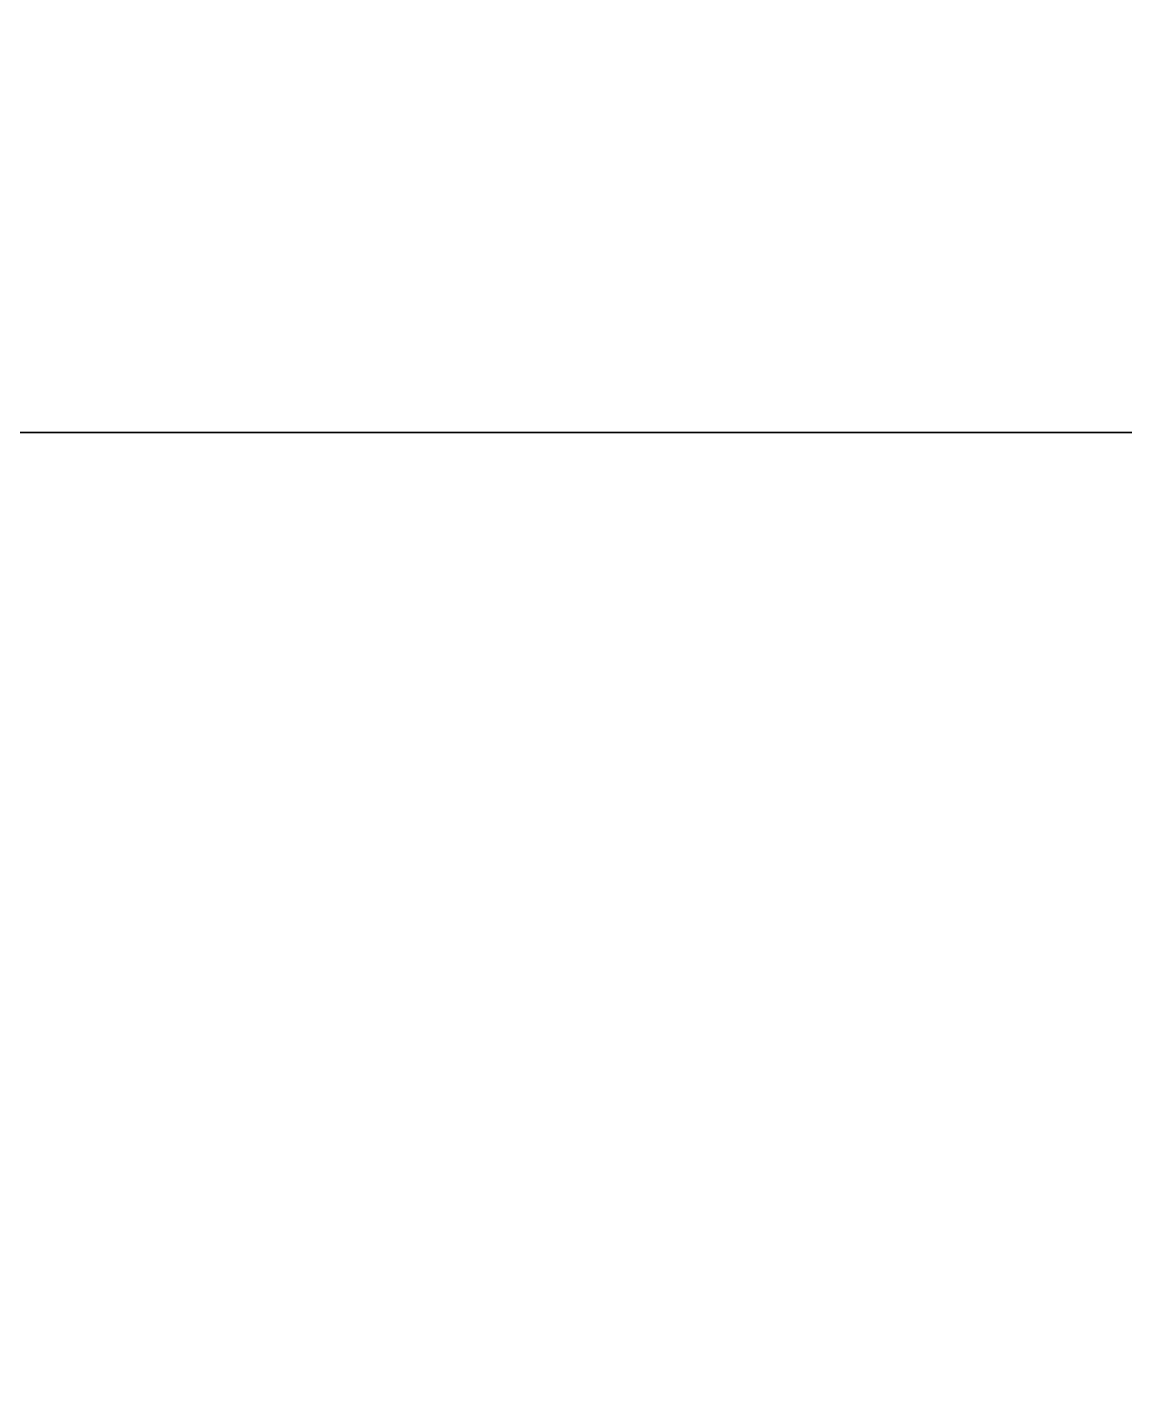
# Model space of a CAD drawing. Extents: x 11992 to 29481, y -6727 to 6811.
# Drawn here: x 24554.42 to 24580.25, y 2771.68 to 2803.69 of the extents above; entities that cross this region are included whole.
import ezdxf

# ---------------------------------------------------------------- set-up
doc = ezdxf.new("R2010")
doc.units = 0
doc.header["$MEASUREMENT"] = 0
doc.layers.get('0').update_dxf_attribs({"color": 8, "linetype": 'CONTINUOUS'})
doc.layers.add('zoylight 5回路', color=4, linetype='CONTINUOUS')

msp = doc.modelspace()

# ---------------------------------------------------------------- linework, layer by layer
for p, q in [((24300.973, 2794.157, -2436.429), (24580.77, 2794.157, -2436.429)), ((24557.437, 2794.157, -2436.229), (24534.103, 2794.157, -2436.229)), ((24534.103, 2794.157, -2436.229), (24580.769, 2794.157, -2436.229)), ((24557.437, 2794.157, -2428.429), (24534.103, 2794.157, -2428.429)), ((24534.103, 2794.157, -2428.429), (24580.769, 2794.157, -2428.429)), ((24534.436, 2794.157, -2426.429), (24580.769, 2794.157, -2426.429)), ((24557.603, 2794.157, -2426.429), (24534.437, 2794.157, -2426.429)), ((24552.12, 2794.157, -2043.614), (24560.04, 2794.157, -2043.275)), ((24553.065, 2794.157, -2336.131), (24554.629, 2794.157, -2330.194)), ((24554.841, 2794.157, -1564.433), (24553.222, 2794.157, -1564.405)), ((24553.327, 2794.157, -2116.138), (24555.614, 2794.157, -2116.167)), ((24555.752, 2794.157, -2126.165), (24553.477, 2794.157, -2126.137)), ((24554.136, 2794.157, -2116.086), (24555.293, 2794.157, -2116.101)), ((24556.245, 2794.157, -2291.551), (24554.205, 2794.157, -2291.475)), ((24554.629, 2794.157, -2330.194), (24555.921, 2794.157, -2324.006)), ((24556.461, 2794.157, -1564.46), (24554.841, 2794.157, -1564.433)), ((24555.293, 2794.157, -2116.101), (24556.449, 2794.157, -2116.116)), ((24555.614, 2794.157, -2116.167), (24557.902, 2794.157, -2116.192)), ((24558.026, 2794.157, -2126.191), (24555.752, 2794.157, -2126.165)), ((24555.921, 2794.157, -2324.006), (24556.936, 2794.157, -2317.561)), ((24558.286, 2794.157, -2291.621), (24556.245, 2794.157, -2291.551)), ((24556.449, 2794.157, -2116.116), (24557.606, 2794.157, -2116.131)), ((24558.081, 2794.157, -1564.485), (24556.461, 2794.157, -1564.46)), ((24556.936, 2794.157, -2317.561), (24557.669, 2794.157, -2310.853)), ((24580.77, 2794.157, -2436.229), (24557.437, 2794.157, -2436.229)), ((24580.77, 2794.157, -2428.429), (24557.437, 2794.157, -2428.429)), ((24580.77, 2794.157, -2426.429), (24557.603, 2794.157, -2426.429)), ((24557.606, 2794.157, -2116.131), (24558.763, 2794.157, -2116.144)), ((24557.669, 2794.157, -2310.853), (24558.115, 2794.157, -2303.878)), ((24557.902, 2794.157, -2116.192), (24560.189, 2794.157, -2116.216)), ((24560.301, 2794.157, -2126.214), (24558.026, 2794.157, -2126.191)), ((24559.701, 2794.157, -1564.508), (24558.081, 2794.157, -1564.485)), ((24558.115, 2794.157, -2303.878), (24558.27, 2794.157, -2296.631)), ((24558.27, 2794.159, -2292.731), (24558.273, 2794.159, -2292.69)), ((24558.273, 2794.159, -2296.172), (24558.27, 2794.159, -2296.131)), ((24558.27, 2794.159, -2296.631), (24558.272, 2794.159, -2296.604)), ((24558.27, 2794.157, -2292.131), (24558.273, 2794.157, -2292.172)), ((24562.17, 2794.157, -2291.32), (24558.27, 2794.157, -2291.619)), ((24558.27, 2794.157, -2296.131), (24558.27, 2794.157, -2292.731)), ((24558.27, 2794.157, -2292.131), (24558.27, 2794.157, -2291.619)), ((24558.27, 2794.157, -2291.619), (24558.286, 2794.157, -2291.621)), ((24558.272, 2794.159, -2296.604), (24558.278, 2794.159, -2296.578)), ((24558.273, 2794.159, -2292.69), (24558.281, 2794.159, -2292.651)), ((24558.281, 2794.159, -2296.211), (24558.273, 2794.159, -2296.172)), ((24558.273, 2794.157, -2292.172), (24558.281, 2794.157, -2292.211)), ((24558.278, 2794.159, -2296.578), (24558.286, 2794.159, -2296.553)), ((24558.281, 2794.159, -2292.651), (24558.294, 2794.159, -2292.614)), ((24558.294, 2794.159, -2296.248), (24558.281, 2794.159, -2296.211)), ((24558.281, 2794.157, -2292.211), (24558.294, 2794.157, -2292.248)), ((24558.286, 2794.159, -2296.553), (24558.298, 2794.159, -2296.53)), ((24558.294, 2794.159, -2292.614), (24558.311, 2794.159, -2292.58)), ((24558.311, 2794.159, -2296.282), (24558.294, 2794.159, -2296.248)), ((24558.294, 2794.157, -2292.248), (24558.311, 2794.157, -2292.282)), ((24558.298, 2794.159, -2296.53), (24558.312, 2794.159, -2296.509)), ((24558.311, 2794.159, -2292.58), (24558.333, 2794.159, -2292.548)), ((24558.333, 2794.159, -2296.314), (24558.311, 2794.159, -2296.282)), ((24558.311, 2794.157, -2292.282), (24558.333, 2794.157, -2292.314)), ((24558.312, 2794.159, -2296.509), (24558.329, 2794.159, -2296.489)), ((24558.329, 2794.159, -2296.489), (24558.348, 2794.159, -2296.473)), ((24558.333, 2794.159, -2292.548), (24558.358, 2794.159, -2292.519)), ((24558.358, 2794.159, -2296.343), (24558.333, 2794.159, -2296.314)), ((24558.333, 2794.157, -2292.314), (24558.358, 2794.157, -2292.343)), ((24558.348, 2794.159, -2296.473), (24558.369, 2794.159, -2296.458)), ((24558.358, 2794.159, -2292.519), (24558.387, 2794.159, -2292.493)), ((24558.387, 2794.159, -2296.368), (24558.358, 2794.159, -2296.343)), ((24558.358, 2794.157, -2292.343), (24558.387, 2794.157, -2292.368)), ((24558.369, 2794.159, -2296.458), (24558.392, 2794.159, -2296.447)), ((24558.387, 2794.159, -2292.493), (24558.419, 2794.159, -2292.472)), ((24558.419, 2794.159, -2296.39), (24558.387, 2794.159, -2296.368)), ((24558.387, 2794.157, -2292.368), (24558.419, 2794.157, -2292.39)), ((24558.392, 2794.159, -2296.447), (24558.417, 2794.159, -2296.438)), ((24558.417, 2794.159, -2296.438), (24558.443, 2794.159, -2296.433)), ((24558.419, 2794.159, -2292.472), (24558.454, 2794.159, -2292.454)), ((24558.453, 2794.159, -2296.407), (24558.419, 2794.159, -2296.39)), ((24558.419, 2794.157, -2292.39), (24558.454, 2794.157, -2292.407)), ((24558.443, 2794.159, -2296.433), (24558.469, 2794.159, -2296.431)), ((24558.49, 2794.159, -2296.42), (24558.453, 2794.159, -2296.407)), ((24558.454, 2794.159, -2292.454), (24558.491, 2794.159, -2292.442)), ((24558.454, 2794.157, -2292.407), (24558.491, 2794.157, -2292.42)), ((24558.529, 2794.159, -2296.428), (24558.49, 2794.159, -2296.42)), ((24558.491, 2794.159, -2292.442), (24558.53, 2794.159, -2292.434)), ((24558.491, 2794.157, -2292.42), (24558.53, 2794.157, -2292.428)), ((24558.569, 2794.159, -2296.431), (24558.529, 2794.159, -2296.428)), ((24558.53, 2794.159, -2292.434), (24558.571, 2794.159, -2292.431)), ((24558.53, 2794.157, -2292.428), (24558.571, 2794.157, -2292.431)), ((24558.571, 2794.157, -2296.431), (24580.77, 2794.157, -2296.431)), ((24558.571, 2794.157, -2292.431), (24602.969, 2794.157, -2292.431)), ((24558.763, 2794.157, -2116.144), (24559.921, 2794.157, -2116.157)), ((24561.321, 2794.157, -1564.529), (24559.701, 2794.157, -1564.508)), ((24559.921, 2794.157, -2116.157), (24561.079, 2794.157, -2116.169)), ((24560.04, 2794.157, -2043.275), (24571.721, 2794.157, -2043.169)), ((24560.189, 2794.157, -2116.216), (24562.476, 2794.157, -2116.236)), ((24562.575, 2794.157, -2126.234), (24560.301, 2794.157, -2126.214)), ((24561.079, 2794.157, -2116.169), (24562.237, 2794.157, -2116.18)), ((24562.941, 2794.157, -1564.549), (24561.321, 2794.157, -1564.529)), ((24565.988, 2794.157, -2291.076), (24562.17, 2794.157, -2291.32)), ((24562.237, 2794.157, -2116.18), (24563.395, 2794.157, -2116.191)), ((24562.476, 2794.157, -2116.236), (24564.763, 2794.157, -2116.255)), ((24564.85, 2794.157, -2126.252), (24562.575, 2794.157, -2126.234)), ((24564.561, 2794.157, -1564.567), (24562.941, 2794.157, -1564.549)), ((24563.395, 2794.157, -2116.191), (24564.555, 2794.157, -2116.201)), ((24564.555, 2794.157, -2116.201), (24565.715, 2794.157, -2116.21)), ((24566.182, 2794.157, -1564.583), (24564.561, 2794.157, -1564.567)), ((24564.763, 2794.157, -2116.255), (24567.05, 2794.157, -2116.27)), ((24567.125, 2794.157, -2126.268), (24564.85, 2794.157, -2126.252)), ((24565.715, 2794.157, -2116.21), (24566.875, 2794.157, -2116.218)), ((24569.741, 2794.157, -2290.886), (24565.988, 2794.157, -2291.076)), ((24567.802, 2794.157, -1564.597), (24566.182, 2794.157, -1564.583)), ((24566.875, 2794.157, -2116.218), (24568.036, 2794.157, -2116.226)), ((24567.05, 2794.157, -2116.27), (24569.337, 2794.157, -2116.284)), ((24569.399, 2794.157, -2126.281), (24567.125, 2794.157, -2126.268)), ((24569.423, 2794.157, -1564.61), (24567.802, 2794.157, -1564.597)), ((24568.036, 2794.157, -2116.226), (24569.194, 2794.157, -2116.233)), ((24569.194, 2794.157, -2116.233), (24570.352, 2794.157, -2116.24)), ((24569.337, 2794.157, -2116.284), (24571.623, 2794.157, -2116.295)), ((24571.674, 2794.157, -2126.292), (24569.399, 2794.157, -2126.281)), ((24571.044, 2794.157, -1564.621), (24569.423, 2794.157, -1564.61)), ((24573.444, 2794.157, -2290.75), (24569.741, 2794.157, -2290.886)), ((24570.352, 2794.157, -2116.24), (24571.508, 2794.157, -2116.246)), ((24572.665, 2794.157, -1564.631), (24571.044, 2794.157, -1564.621)), ((24571.508, 2794.157, -2116.246), (24572.664, 2794.157, -2116.251)), ((24571.623, 2794.157, -2116.295), (24573.91, 2794.157, -2116.303)), ((24573.948, 2794.157, -2126.3), (24571.674, 2794.157, -2126.292)), ((24571.721, 2794.157, -2043.169), (24585.071, 2794.157, -2043.462)), ((24572.664, 2794.157, -2116.251), (24573.819, 2794.157, -2116.255)), ((24574.286, 2794.157, -1564.638), (24572.665, 2794.157, -1564.631)), ((24577.116, 2794.157, -2290.669), (24573.444, 2794.157, -2290.75)), ((24573.819, 2794.157, -2116.255), (24574.975, 2794.157, -2116.259)), ((24573.91, 2794.157, -2116.303), (24576.197, 2794.157, -2116.309)), ((24576.223, 2794.157, -2126.306), (24573.948, 2794.157, -2126.3)), ((24575.907, 2794.157, -1564.644), (24574.286, 2794.157, -1564.638)), ((24574.975, 2794.157, -2116.259), (24576.131, 2794.157, -2116.262)), ((24577.528, 2794.157, -1564.649), (24575.907, 2794.157, -1564.644)), ((24576.131, 2794.157, -2116.262), (24577.289, 2794.157, -2116.264)), ((24576.197, 2794.157, -2116.309), (24578.484, 2794.157, -2116.313)), ((24578.497, 2794.157, -2126.31), (24576.223, 2794.157, -2126.306)), ((24580.77, 2794.157, -2290.642), (24577.116, 2794.157, -2290.669)), ((24577.289, 2794.157, -2116.264), (24578.447, 2794.157, -2116.266)), ((24579.149, 2794.157, -1564.651), (24577.528, 2794.157, -1564.649)), ((24578.447, 2794.157, -2116.266), (24579.607, 2794.157, -2116.267)), ((24578.484, 2794.157, -2116.313), (24580.77, 2794.157, -2116.314)), ((24580.772, 2794.157, -2126.311), (24578.497, 2794.157, -2126.31)), ((24580.77, 2794.157, -1564.652), (24579.149, 2794.157, -1564.651)), ((24579.607, 2794.157, -2116.267), (24580.77, 2794.157, -2116.267))]:
    msp.add_line(p, q)
at = {"layer": 'zoylight 5回路', "linetype": 'Continuous'}
msp.add_arc((14919.864, 2083.779), 9732.761, 346.7069053, 20.210333, dxfattribs=at)

doc.saveas('drawing.dxf')
